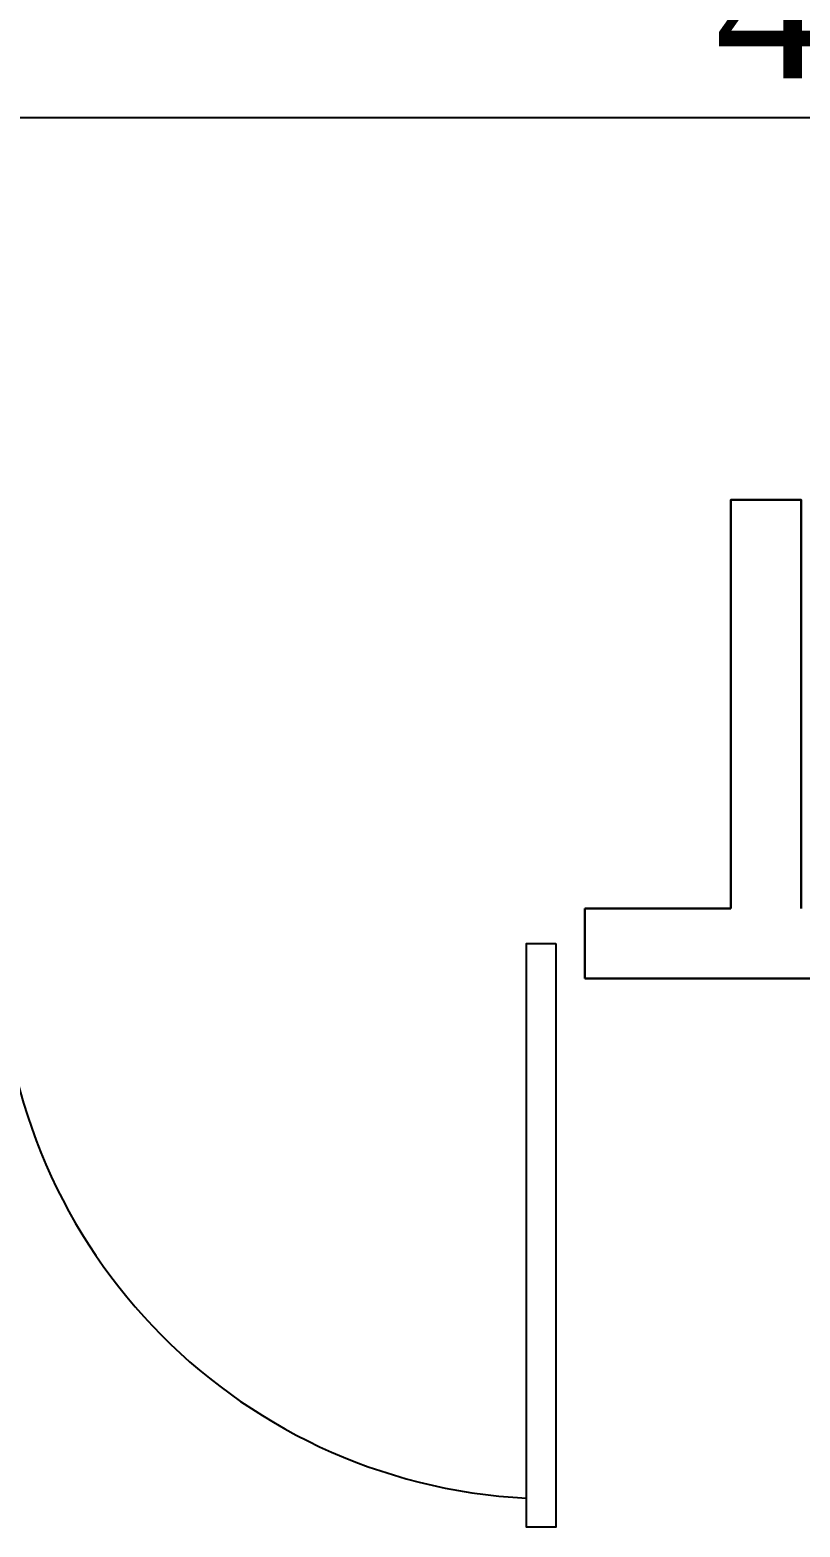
# Model space of a CAD drawing. Header units: inches. Extents: x 2870606 to 3671143, y -733551 to -473558.
# Drawn here: x 3323822 to 3325140, y -509363 to -506798 of the extents above; entities that cross this region are included whole.
import ezdxf

# ---------------------------------------------------------------- set-up
doc = ezdxf.new("R2010")
doc.units = ezdxf.units.IN
doc.header["$MEASUREMENT"] = 0
doc.styles.add('J~stule', font='dutch.ttf')
doc.dimstyles.new('J~style', dxfattribs={"dimscale": 100, "dimtxt": 2.5, "dimasz": 2, "dimexe": 0.55, "dimexo": 0.725, "dimtad": 1, "dimdec": 0, "dimdsep": 46, "dimtxsty": 'J~stule', "dimblk": 'OBLIQUE', "dimcen": 2, "dimdle": 0.5, "dimadec": 0, "dimazin": 0, "dimtfac": 1, "dimtdec": 0, "dimtmove": 0, "dimatfit": 3, "dimfxl": 1, "dimarcsym": 0})

# ---------------------------------------------------------------- blocks, each defined once
blk = doc.blocks.new('_Oblique')
at = {"color": 0, "linetype": 'ByBlock', "lineweight": -2}
blk.add_line((-0.5, -0.5), (0.5, 0.5), dxfattribs=at)
blk = doc.blocks.new('*D604')
at = {"color": 0, "lineweight": -2, "transparency": 16777216}
for p, q in [((3323372, -506885), (3323372, -507003)), ((3327372, -506885), (3327372, -507003)), ((3323322, -506948), (3327422, -506948))]:
    blk.add_line(p, q, dxfattribs=at)
at = {"layer": 'Defpoints', "color": 0, "lineweight": 35, "transparency": 16777216}
for p in [(3323372, -506812.5, -14.6), (3327372, -506812.5), (3327372, -506948)]:
    blk.add_point(p, dxfattribs=at)
at = {"color": 0, "lineweight": -2, "transparency": 16777216, "xscale": 200, "yscale": 200, "zscale": 200, "rotation": 180}
blk.add_blockref('_Oblique', (3323372, -506948), dxfattribs=at)
at = {"color": 0, "lineweight": -2, "transparency": 16777216, "xscale": 200, "yscale": 200, "zscale": 200}
blk.add_blockref('_Oblique', (3327372, -506948), dxfattribs=at)
at = {"color": 0, "transparency": 16777216, "insert": (3325372, -506758), "char_height": 250, "attachment_point": 5, "style": 'J~stule'}
blk.add_mtext('4000', dxfattribs=at)

msp = doc.modelspace()

# ---------------------------------------------------------------- linework, layer by layer
at = {"lineweight": 30}
for p, q in [((3324772.01, -508303.13), (3325022.01, -508303.13)), ((3324772.01, -508423.13), (3324772.01, -508303.13)), ((3324772.01, -508423.13), (3327772.01, -508423.13))]:
    msp.add_line(p, q, dxfattribs=at)
at = {"lineweight": 30, "elevation": 94.1}
msp.add_lwpolyline([(3325142.01, -508303.13), (3325142.01, -507603.13), (3325022.01, -507603.13), (3325022.01, -508303.13)], dxfattribs=at)
at = {"elevation": 58.88}
msp.add_lwpolyline([(3324722.01, -508363.13), (3324722.01, -509363.13), (3324672.01, -509363.13), (3324672.01, -508363.13)], close=True, dxfattribs=at)
msp.add_arc((3324720.4, -508366.47, -117.75), 948.4, 179.79803, 267.07504)

# ---------------------------------------------------------------- dimensions: what is measured, and where the dimension line sits
dim = msp.add_linear_dim(base=(3327372.01, -506948.02), p1=(3323372.01, -506812.46, -14.55), p2=(3327372.01, -506812.46), dimstyle='J~style', override={"dimdec": 1, "dimtdec": 1})
dim.commit()
dim.dimension.update_dxf_attribs({"geometry": '*D604', "text_midpoint": (3325372.01, -506758.01)})

doc.saveas('drawing.dxf')
